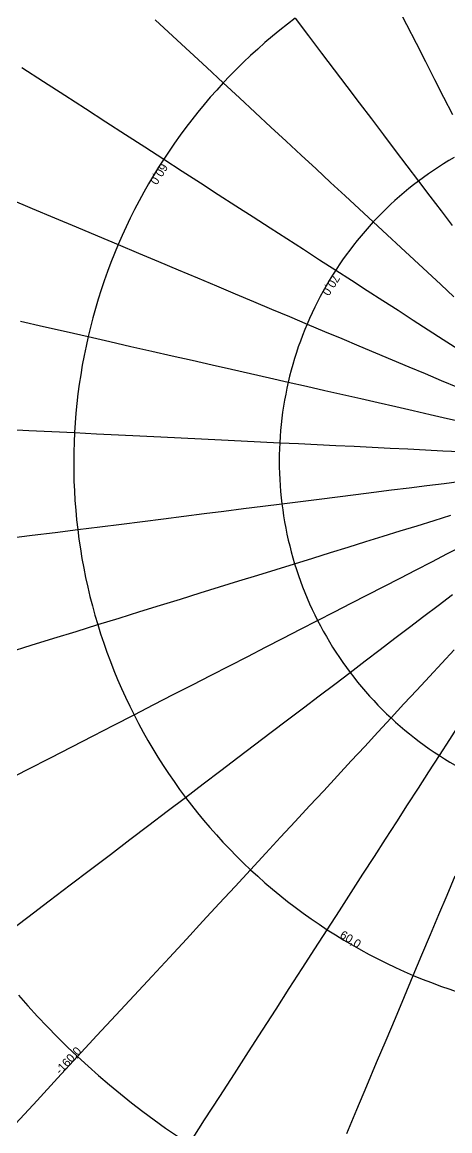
# Model space of a CAD drawing. Extents: x -36224 to 36225, y -38121 to 34420.
# Drawn here: x -4025 to -1192, y -4496 to 2841 of the extents above; entities that cross this region are included whole.
import ezdxf

# ---------------------------------------------------------------- set-up
doc = ezdxf.new("R2010")
doc.units = 0
for name, color, linetype in [('MERIDIAN_LABELS', 7, 'Continuous'), ('MERIDIANS', 7, 'Continuous'), ('PARALLEL_LABELS', 7, 'Continuous'), ('PARALLELS', 7, 'Continuous')]:
    doc.layers.add(name, color=color, linetype=linetype)

msp = doc.modelspace()

# ---------------------------------------------------------------- linework, layer by layer
at = {"layer": 'MERIDIANS'}
for p, q in [((-1543.77674, 2949.59167), (-1479.62103, 2824.6998)), ((-2217.70884, 2867.2165), (-2129.54303, 2751.01581)), ((-3144.53806, 2857.32728), (-3027.96728, 2749.33964)), ((-1479.62103, 2824.6998), (-1416.575, 2701.96815)), ((-3027.96728, 2749.33964), (-2913.97621, 2643.74177)), ((-2129.54303, 2751.01581), (-2043.03963, 2637.00613)), ((-2913.97621, 2643.74177), (-2802.41295, 2540.39295)), ((-1416.575, 2701.96815), (-1354.57267, 2581.26825)), ((-2043.03963, 2637.00613), (-1958.10081, 2525.05854)), ((-1354.57267, 2581.26825), (-1293.55146, 2462.4783)), ((-4026.52235, 2540.33276), (-3882.68381, 2447.59608)), ((-2802.41295, 2540.39295), (-2693.13488, 2439.16106)), ((-1958.10081, 2525.05854), (-1874.63409, 2415.05115)), ((-3882.68381, 2447.59608), (-3742.4126, 2357.15936)), ((-2693.13488, 2439.16106), (-2586.00791, 2339.92189)), ((-1293.55146, 2462.4783), (-1233.45194, 2345.48261)), ((-3742.4126, 2357.15936), (-3605.49526, 2268.88496)), ((-1874.63409, 2415.05115), (-1792.55198, 2306.86864)), ((-2586.00791, 2339.92189), (-2480.90574, 2242.55842)), ((-1792.55198, 2306.86864), (-1711.7715, 2200.40165)), ((-1233.45194, 2345.48261), (-1174.21757, 2230.17111)), ((-3605.49526, 2268.88496), (-3471.73238, 2182.64434)), ((-2480.90574, 2242.55842), (-2377.70921, 2146.96029)), ((-3471.73238, 2182.64434), (-3340.93744, 2098.31723)), ((-2377.70921, 2146.96029), (-2276.30577, 2053.02321)), ((-1711.7715, 2200.40165), (-1632.21383, 2095.54632)), ((-3340.93744, 2098.31723), (-3212.93562, 2015.79092)), ((-1632.21383, 2095.54632), (-1553.80403, 1992.20384)), ((-3212.93562, 2015.79092), (-3087.56282, 1934.95962)), ((-2276.30577, 2053.02321), (-2176.58884, 1960.64848)), ((-1553.80403, 1992.20384), (-1476.47066, 1890.28007)), ((-3087.56282, 1934.95962), (-2964.66477, 1855.72385)), ((-2176.58884, 1960.64848), (-2078.45742, 1869.7425)), ((-2964.66477, 1855.72385), (-2844.09618, 1777.98995)), ((-2078.45742, 1869.7425), (-1981.81559, 1780.21644)), ((-1476.47066, 1890.28007), (-1400.14552, 1789.68512)), ((-2844.09618, 1777.98995), (-2725.72001, 1701.66956)), ((-1981.81559, 1780.21644), (-1886.57209, 1691.98575)), ((-1400.14552, 1789.68512), (-1324.76339, 1690.33306)), ((-2725.72001, 1701.66956), (-2609.40678, 1626.67921)), ((-1886.57209, 1691.98575), (-1792.63999, 1604.96991)), ((-1324.76339, 1690.33306), (-1250.26181, 1592.14153)), ((-4108.38354, 1672.23761), (-3957.94093, 1608.96405)), ((-2609.40678, 1626.67921), (-2495.03395, 1552.93989)), ((-3957.94093, 1608.96405), (-3810.9744, 1547.15247)), ((-3810.9744, 1547.15247), (-3667.27831, 1486.71638)), ((-2495.03395, 1552.93989), (-2382.48538, 1480.37671)), ((-1792.63999, 1604.96991), (-1699.93631, 1519.09203)), ((-1250.26181, 1592.14153), (-1176.58082, 1495.03152)), ((-3667.27831, 1486.71638), (-3526.65998, 1427.57475)), ((-2382.48538, 1480.37671), (-2271.65079, 1408.91859)), ((-1699.93631, 1519.09203), (-1608.38169, 1434.2786)), ((-3526.65998, 1427.57475), (-3388.93857, 1369.65151)), ((-2271.65079, 1408.91859), (-2162.42528, 1338.49789)), ((-1608.38169, 1434.2786), (-1517.90011, 1350.45922)), ((-3388.93857, 1369.65151), (-3253.94407, 1312.87516)), ((-2162.42528, 1338.49789), (-2054.70892, 1269.05018)), ((-1517.90011, 1350.45922), (-1428.41864, 1267.5663)), ((-3253.94407, 1312.87516), (-3121.51642, 1257.17837)), ((-3121.51642, 1257.17837), (-2991.50462, 1202.49766)), ((-2054.70892, 1269.05018), (-1948.40633, 1200.51396)), ((-1428.41864, 1267.5663), (-1339.86714, 1185.53487)), ((-2991.50462, 1202.49766), (-2863.76606, 1148.77303)), ((-1948.40633, 1200.51396), (-1843.42634, 1132.83046)), ((-1339.86714, 1185.53487), (-1252.17804, 1104.30234)), ((-2863.76606, 1148.77303), (-2738.16579, 1095.94773)), ((-1843.42634, 1132.83046), (-1739.68159, 1065.94336)), ((-1252.17804, 1104.30234), (-1165.28613, 1023.80831)), ((-2738.16579, 1095.94773), (-2614.5759, 1043.96796)), ((-2614.5759, 1043.96796), (-2492.87495, 992.78265)), ((-1739.68159, 1065.94336), (-1637.0883, 999.79862)), ((-2492.87495, 992.78265), (-2372.94747, 942.34323)), ((-1637.0883, 999.79862), (-1535.56587, 934.34432)), ((-2372.94747, 942.34323), (-2254.68345, 892.60343)), ((-2254.68345, 892.60343), (-2137.97791, 843.5191)), ((-1535.56587, 934.34432), (-1435.03673, 869.5304)), ((-4035.18192, 861.86902), (-3882.89437, 827.24086)), ((-3882.89437, 827.24086), (-3733.87903, 793.35676)), ((-2137.97791, 843.5191), (-2022.73051, 795.04803)), ((-1435.03673, 869.5304), (-1335.42597, 805.30859)), ((-3733.87903, 793.35676), (-3587.94361, 760.173)), ((-3587.94361, 760.173), (-3444.90736, 727.64847)), ((-2022.73051, 795.04803), (-1908.84513, 747.14982)), ((-1908.84513, 747.14982), (-1796.22959, 699.78567)), ((-1335.42597, 805.30859), (-1236.66117, 741.6322)), ((-1236.66117, 741.6322), (-1138.67217, 678.45598)), ((-3444.90736, 727.64847), (-3304.60011, 695.74448)), ((-3304.60011, 695.74448), (-3166.86137, 664.42453)), ((-3166.86137, 664.42453), (-3031.53957, 633.65416)), ((-1796.22959, 699.78567), (-1684.79524, 652.91831)), ((-3031.53957, 633.65416), (-2898.4913, 603.40076)), ((-2898.4913, 603.40076), (-2767.58067, 573.63343)), ((-1684.79524, 652.91831), (-1574.45674, 606.51184)), ((-1574.45674, 606.51184), (-1465.13173, 560.53164)), ((-2767.58067, 573.63343), (-2638.67866, 544.32284)), ((-2638.67866, 544.32284), (-2511.66262, 515.44109)), ((-2511.66262, 515.44109), (-2386.41571, 486.96162)), ((-1465.13173, 560.53164), (-1356.74059, 514.9442)), ((-1356.74059, 514.9442), (-1249.20616, 469.71708)), ((-2386.41571, 486.96162), (-2262.82646, 458.85907)), ((-2262.82646, 458.85907), (-2140.78833, 431.10923)), ((-1249.20616, 469.71708), (-1142.45357, 424.81879)), ((-2140.78833, 431.10923), (-2020.19928, 403.6889)), ((-2020.19928, 403.6889), (-1900.96147, 376.57581)), ((-1900.96147, 376.57581), (-1782.98082, 349.74859)), ((-1782.98082, 349.74859), (-1666.16679, 323.18664)), ((-1666.16679, 323.18664), (-1550.43198, 296.87009)), ((-1550.43198, 296.87009), (-1435.69195, 270.77974)), ((-1435.69195, 270.77974), (-1321.86487, 244.89699)), ((-1321.86487, 244.89699), (-1208.87134, 219.20377)), ((-4137.24673, 147.39926), (-3980.96025, 139.72794)), ((-1208.87134, 219.20377), (-1096.63411, 193.68252)), ((-3980.96025, 139.72794), (-3828.04309, 132.222)), ((-3828.04309, 132.222), (-3678.2972, 124.87173)), ((-3678.2972, 124.87173), (-3531.53646, 117.66798)), ((-3531.53646, 117.66798), (-3387.58566, 110.60216)), ((-3387.58566, 110.60216), (-3246.27961, 103.66615)), ((-3246.27961, 103.66615), (-3107.46228, 96.85231)), ((-3107.46228, 96.85231), (-2970.9861, 90.15338)), ((-2970.9861, 90.15338), (-2836.71121, 83.5625)), ((-2836.71121, 83.5625), (-2704.50489, 77.07315)), ((-2704.50489, 77.07315), (-2574.24097, 70.67915)), ((-2574.24097, 70.67915), (-2445.79927, 64.37459)), ((-2445.79927, 64.37459), (-2319.06516, 58.15385)), ((-2319.06516, 58.15385), (-2193.92908, 52.01155)), ((-2193.92908, 52.01155), (-2070.28615, 45.94254)), ((-2070.28615, 45.94254), (-1948.03577, 39.94188)), ((-1948.03577, 39.94188), (-1827.08128, 34.00483)), ((-1827.08128, 34.00483), (-1707.32962, 28.12682)), ((-1707.32962, 28.12682), (-1588.69101, 22.30345)), ((-1588.69101, 22.30345), (-1471.07871, 16.53045)), ((-1471.07871, 16.53045), (-1354.40868, 10.80371)), ((-1354.40868, 10.80371), (-1238.59938, 5.11921)), ((-1238.59938, 5.11921), (-1123.5715, -0.52693)), ((-1345.81085, -225.4607), (-1230.7027, -210.93901)), ((-1230.7027, -210.93901), (-1116.37754, -196.51611)), ((-1935.9438, -299.91002), (-1815.68769, -284.73889)), ((-1815.68769, -284.73889), (-1696.63431, -269.71949)), ((-1696.63431, -269.71949), (-1578.69421, -254.84053)), ((-1578.69421, -254.84053), (-1461.78095, -240.09112)), ((-1461.78095, -240.09112), (-1345.81085, -225.4607)), ((-2558.64435, -378.46797), (-2430.90632, -362.35294)), ((-2430.90632, -362.35294), (-2304.87419, -346.45313)), ((-2304.87419, -346.45313), (-2180.43873, -330.75474)), ((-2180.43873, -330.75474), (-2057.49536, -315.24459)), ((-2057.49536, -315.24459), (-1935.9438, -299.91002)), ((-3089.02816, -445.37953), (-2953.26536, -428.25212)), ((-2953.26536, -428.25212), (-2819.70099, -411.40206)), ((-2819.70099, -411.40206), (-2688.20262, -394.81264)), ((-2688.20262, -394.81264), (-2558.64435, -378.46797)), ((-1296.29331, -456.71459), (-1185.38837, -422.40368)), ((-3656.97508, -517.02994), (-3510.94206, -498.60687)), ((-3510.94206, -498.60687), (-3367.71498, -480.53779)), ((-3367.71498, -480.53779), (-3227.12893, -462.80189)), ((-3227.12893, -462.80189), (-3089.02816, -445.37953)), ((-1520.69121, -526.13707), (-1408.0348, -491.2843)), ((-1408.0348, -491.2843), (-1296.29331, -456.71459)), ((-4113.71495, -574.65081), (-3958.16969, -555.02771)), ((-3958.16969, -555.02771), (-3805.989, -535.82907)), ((-3805.989, -535.82907), (-3656.97508, -517.02994)), ((-1749.07469, -596.79258), (-1634.34336, -561.29789)), ((-1634.34336, -561.29789), (-1520.69121, -526.13707)), ((-1982.12368, -668.89146), (-1864.97161, -632.64787)), ((-1864.97161, -632.64787), (-1749.07469, -596.79258)), ((-1207.33544, -675.89418), (-1104.01302, -622.81673)), ((-1207.31386, -675.93636), (-1103.99329, -622.85529)), ((-2220.56944, -742.65997), (-2100.62399, -705.55217)), ((-2100.62399, -705.55217), (-1982.12368, -668.89146)), ((-1416.40753, -783.296), (-1311.44255, -729.37474)), ((-1416.38223, -783.34549), (-1311.41912, -729.42056)), ((-1311.44255, -729.37474), (-1207.33544, -675.89418)), ((-1311.41912, -729.42056), (-1207.31386, -675.93636)), ((-2465.20454, -818.34327), (-2342.0611, -780.24611)), ((-2342.0611, -780.24611), (-2220.56944, -742.65997)), ((-1522.3058, -837.69669), (-1416.40753, -783.296)), ((-1522.27862, -837.74988), (-1416.38223, -783.34549)), ((-2716.8943, -896.2091), (-2590.11031, -856.98565)), ((-2590.11031, -856.98565), (-2465.20454, -818.34327)), ((-1629.21528, -892.61684), (-1522.3058, -837.69669)), ((-1629.18619, -892.67378), (-1522.27862, -837.74988)), ((-2976.59019, -976.5518), (-2845.67823, -936.05127)), ((-2845.67823, -936.05127), (-2716.8943, -896.2091)), ((-1846.39351, -1004.18284), (-1737.21663, -948.0979)), ((-1846.36057, -1004.24738), (-1737.18562, -948.15862)), ((-1737.21663, -948.0979), (-1629.21528, -892.61684)), ((-1737.18562, -948.15862), (-1629.18619, -892.67378)), ((-1268.93524, -1018.53932), (-1174.87092, -947.16378)), ((-3245.34565, -1059.69728), (-3109.76516, -1017.75244)), ((-3109.76516, -1017.75244), (-2976.59019, -976.5518)), ((-1956.83287, -1060.91632), (-1846.39351, -1004.18284)), ((-1956.79796, -1060.98472), (-1846.36057, -1004.24738)), ((-1363.84046, -1090.55295), (-1268.93524, -1018.53932)), ((-3383.48235, -1102.43294), (-3245.34565, -1059.69728)), ((-2068.62522, -1118.34484), (-1956.83287, -1060.91632)), ((-2068.58833, -1118.41715), (-1956.79796, -1060.98472)), ((-1459.65655, -1163.25773), (-1363.84046, -1090.55295)), ((-3668.07246, -1190.47722), (-3524.33484, -1146.00879)), ((-3524.33484, -1146.00879), (-3383.48235, -1102.43294)), ((-2181.86499, -1176.51691), (-2068.62522, -1118.34484)), ((-2181.82609, -1176.59319), (-2068.58833, -1118.41715)), ((-1556.45593, -1236.70863), (-1459.65655, -1163.25773)), ((-3964.93428, -1282.31803), (-3814.87511, -1235.89388)), ((-3814.87511, -1235.89388), (-3668.07246, -1190.47722)), ((-2413.08611, -1295.29684), (-2296.65085, -1235.48322)), ((-2413.04312, -1295.38122), (-2296.60992, -1235.56352)), ((-2296.65085, -1235.48322), (-2181.86499, -1176.51691)), ((-2296.60992, -1235.56352), (-2181.82609, -1176.59319)), ((-1654.31373, -1310.96266), (-1556.45593, -1236.70863)), ((-4118.45412, -1329.81281), (-3964.93428, -1282.31803)), ((-2531.27909, -1356.01341), (-2413.08611, -1295.29684)), ((-2531.23401, -1356.10193), (-2413.04312, -1295.38122)), ((-1753.30806, -1386.07908), (-1654.31373, -1310.96266)), ((-1245.56226, -1400.34268), (-1163.77521, -1312.04825)), ((-2651.34359, -1417.6914), (-2531.27909, -1356.01341)), ((-2651.29639, -1417.78412), (-2531.23401, -1356.10193)), ((-1853.52023, -1462.11958), (-1753.30806, -1386.07908)), ((-2773.39937, -1480.39231), (-2651.34359, -1417.6914)), ((-2773.35001, -1480.48932), (-2651.29639, -1417.78412)), ((-1955.03506, -1539.14855), (-1853.52023, -1462.11958)), ((-1328.19217, -1489.54703), (-1245.56226, -1400.34268)), ((-2897.57266, -1544.18101), (-2773.39937, -1480.39231)), ((-2897.5211, -1544.28236), (-2773.35001, -1480.48932)), ((-2057.94124, -1617.23325), (-1955.03506, -1539.14855)), ((-1411.72918, -1579.73065), (-1328.19217, -1489.54703)), ((-3152.8125, -1675.29952), (-3023.99672, -1609.12594)), ((-3152.75644, -1675.40983), (-3023.94293, -1609.23173)), ((-3023.99672, -1609.12594), (-2897.57266, -1544.18101)), ((-3023.94293, -1609.23173), (-2897.5211, -1544.28236)), ((-1496.24007, -1670.96564), (-1411.72918, -1579.73065)), ((-3284.16931, -1742.77845), (-3152.8125, -1675.29952)), ((-3284.11093, -1742.89335), (-3152.75644, -1675.40983)), ((-2162.33158, -1696.44414), (-2057.94124, -1617.23325)), ((-1581.79441, -1763.3271), (-1496.24007, -1670.96564)), ((-3418.22556, -1811.64409), (-3284.16931, -1742.77845)), ((-3418.16482, -1811.7637), (-3284.11093, -1742.89335)), ((-2268.30345, -1776.85508), (-2162.33158, -1696.44414)), ((-3555.14959, -1881.98294), (-3418.22556, -1811.64409)), ((-3555.08645, -1882.10735), (-3418.16482, -1811.7637)), ((-2375.95916, -1858.54371), (-2268.30345, -1776.85508)), ((-1668.46476, -1856.89336), (-1581.79441, -1763.3271)), ((-1193.41171, -1906.85077), (-1125.98474, -1802.26072)), ((-3695.12063, -1953.88705), (-3555.14959, -1881.98294)), ((-3695.05502, -1954.01637), (-3555.08645, -1882.10735)), ((-2485.40635, -1941.59171), (-2375.95916, -1858.54371)), ((-1756.32697, -1951.74632), (-1668.46476, -1856.89336)), ((-1261.67368, -2012.73606), (-1193.41171, -1906.85077)), ((-3838.32973, -2027.45458), (-3695.12063, -1953.88705)), ((-3838.26161, -2027.58893), (-3695.05502, -1954.01637)), ((-2596.75854, -2026.08521), (-2485.40635, -1941.59171)), ((-1845.46048, -2047.97173), (-1756.32697, -1951.74632)), ((-3984.98097, -2102.79036), (-3838.32973, -2027.45458)), ((-3984.91027, -2102.92985), (-3838.26161, -2027.58893)), ((-2710.13555, -2112.11513), (-2596.75854, -2026.08521)), ((-1935.94861, -2145.65953), (-1845.46048, -2047.97173)), ((-1330.82865, -2120.00654), (-1261.67368, -2012.73606)), ((-4135.29262, -2180.00652), (-3984.98097, -2102.79036)), ((-4135.21928, -2180.15129), (-3984.91027, -2102.92985)), ((-2825.66415, -2199.77768), (-2710.13555, -2112.11513)), ((-1400.93726, -2228.75626), (-1330.82865, -2120.00654)), ((-2943.47863, -2289.17474), (-2825.66415, -2199.77768)), ((-2027.87889, -2244.90423), (-1935.94861, -2145.65953)), ((-2121.34348, -2345.80532), (-2027.87889, -2244.90423)), ((-1472.06299, -2339.0837), (-1400.93726, -2228.75626)), ((-3063.7215, -2380.41444), (-2943.47863, -2289.17474)), ((-2216.43953, -2448.46767), (-2121.34348, -2345.80532)), ((-1544.27245, -2451.09218), (-1472.06299, -2339.0837)), ((-3186.54421, -2473.61172), (-3063.7215, -2380.41444)), ((-3312.10801, -2568.88892), (-3186.54421, -2473.61172)), ((-2313.26963, -2553.00205), (-2216.43953, -2448.46767)), ((-1617.63563, -2564.89026), (-1544.27245, -2451.09218)), ((-2411.94233, -2659.52563), (-2313.26963, -2553.00205)), ((-1692.22621, -2680.59224), (-1617.63563, -2564.89026)), ((-3440.58485, -2666.37652), (-3312.10801, -2568.88892)), ((-3572.15837, -2766.21387), (-3440.58485, -2666.37652)), ((-2512.57259, -2768.16253), (-2411.94233, -2659.52563)), ((-1768.12188, -2798.31862), (-1692.22621, -2680.59224)), ((-3707.02507, -2868.55007), (-3572.15837, -2766.21387)), ((-2615.28247, -2879.0445), (-2512.57259, -2768.16253)), ((-1845.40468, -2918.19667), (-1768.12188, -2798.31862)), ((-1211.14391, -2935.57751), (-1157.74092, -2808.59403)), ((-3845.39551, -2973.54489), (-3707.02507, -2868.55007)), ((-2720.20167, -2992.31158), (-2615.28247, -2879.0445)), ((-1924.16141, -3040.36102), (-1845.40468, -2918.19667)), ((-3987.49572, -3081.36984), (-3845.39551, -2973.54489)), ((-2827.46831, -3108.11288), (-2720.20167, -2992.31158)), ((-1265.48295, -3064.78678), (-1211.14391, -2935.57751)), ((-4133.56877, -3192.20936), (-3987.49572, -3081.36984)), ((-2004.48405, -3164.95434), (-1924.16141, -3040.36102)), ((-1320.81688, -3196.36172), (-1265.48295, -3064.78678)), ((-2937.22969, -3226.60741), (-2827.46831, -3108.11288)), ((-3049.64315, -3347.96503), (-2937.22969, -3226.60741)), ((-2086.47021, -3292.12805), (-2004.48405, -3164.95434)), ((-1377.20794, -3330.45034), (-1320.81688, -3196.36172)), ((-2170.22367, -3422.04312), (-2086.47021, -3292.12805)), ((-3164.87703, -3472.36748), (-3049.64315, -3347.96503)), ((-1434.72209, -3467.20949), (-1377.20794, -3330.45034)), ((-2255.85492, -3554.87095), (-2170.22367, -3422.04312)), ((-3283.11177, -3600.00956), (-3164.87703, -3472.36748)), ((-1493.42935, -3606.80565), (-1434.72209, -3467.20949)), ((-2343.48181, -3690.79434), (-2255.85492, -3554.87095)), ((-3404.54109, -3731.10039), (-3283.11177, -3600.00956)), ((-1553.40414, -3749.41579), (-1493.42935, -3606.80565)), ((-3529.37332, -3865.86487), (-3404.54109, -3731.10039)), ((-2433.23026, -3830.00861), (-2343.48181, -3690.79434)), ((-1614.72573, -3895.2284), (-1553.40414, -3749.41579)), ((-3657.83289, -4004.54532), (-3529.37332, -3865.86487)), ((-2525.23498, -3972.72271), (-2433.23026, -3830.00861)), ((-1677.47866, -4044.4445), (-1614.72573, -3895.2284)), ((-3790.16205, -4147.40323), (-3657.83289, -4004.54532)), ((-2619.64038, -4119.16067), (-2525.23498, -3972.72271)), ((-1741.75325, -4197.27886), (-1677.47866, -4044.4445)), ((-3926.6227, -4294.72136), (-3790.16205, -4147.40323)), ((-2716.60152, -4269.56298), (-2619.64038, -4119.16067)), ((-1807.64617, -4353.96133), (-1741.75325, -4197.27886)), ((-4067.4986, -4446.80602), (-3926.6227, -4294.72136)), ((-2816.28515, -4424.18832), (-2716.60152, -4269.56298)), ((-1875.26102, -4514.73827), (-1807.64617, -4353.96133)), ((-2918.87097, -4583.3154), (-2816.28515, -4424.18832))]:
    msp.add_line(p, q, dxfattribs=at)
at = {"layer": 'PARALLELS'}
for p, q in [((-2217.70884, 2867.2165), (-2268.50214, 2828.21993)), ((-2318.61261, 2788.34408), (-2368.02508, 2747.60083)), ((-2268.50214, 2828.21993), (-2318.61261, 2788.34408)), ((-2368.02508, 2747.60083), (-2416.72453, 2706.00229)), ((-2464.69618, 2663.56085), (-2511.92545, 2620.28914)), ((-2416.72453, 2706.00229), (-2464.69618, 2663.56085)), ((-2558.39799, 2576.20004), (-2604.09964, 2531.30671)), ((-2511.92545, 2620.28914), (-2558.39799, 2576.20004)), ((-2604.09964, 2531.30671), (-2649.0165, 2485.62251)), ((-2693.13488, 2439.16106), (-2736.44133, 2391.93624)), ((-2649.0165, 2485.62251), (-2693.13488, 2439.16106)), ((-2736.44133, 2391.93624), (-2778.92262, 2343.96213)), ((-2820.56578, 2295.25304), (-2861.35809, 2245.82354)), ((-2778.92262, 2343.96213), (-2820.56578, 2295.25304)), ((-2861.35809, 2245.82354), (-2901.28705, 2195.68838)), ((-2940.34044, 2144.86255), (-2978.5063, 2093.36126)), ((-2901.28705, 2195.68838), (-2940.34044, 2144.86255)), ((-2978.5063, 2093.36126), (-3015.7729, 2041.19989)), ((-3052.1288, 1988.39408), (-3087.56282, 1934.95962)), ((-3015.7729, 2041.19989), (-3052.1288, 1988.39408)), ((-3087.56282, 1934.95962), (-3122.06406, 1880.91252)), ((-1199.3663, 1925.56745), (-1233.79564, 1904.38999)), ((-1164.57459, 1946.14183), (-1199.3663, 1925.56745)), ((-3122.06406, 1880.91252), (-3155.62188, 1826.26898)), ((-1334.80565, 1837.3036), (-1367.68229, 1813.77914)), ((-1301.52558, 1860.25146), (-1334.80565, 1837.3036)), ((-1267.85217, 1882.61582), (-1301.52558, 1860.25146)), ((-1233.79564, 1904.38999), (-1267.85217, 1882.61582)), ((-3188.22592, 1771.04538), (-3219.86611, 1715.25828)), ((-3155.62188, 1826.26898), (-3188.22592, 1771.04538)), ((-1432.18548, 1765.02878), (-1463.79244, 1739.81751)), ((-1400.14552, 1789.68512), (-1432.18548, 1765.02878)), ((-1367.68229, 1813.77914), (-1400.14552, 1789.68512)), ((-3219.86611, 1715.25828), (-3250.53267, 1658.92443)), ((-1525.66911, 1687.76061), (-1555.92001, 1660.9306)), ((-1494.95681, 1714.05887), (-1525.66911, 1687.76061)), ((-1463.79244, 1739.81751), (-1494.95681, 1714.05887)), ((-3250.53267, 1658.92443), (-3280.21608, 1602.06073)), ((-1585.7003, 1633.57692), (-1615.00092, 1605.70777)), ((-1555.92001, 1660.9306), (-1585.7003, 1633.57692)), ((-3308.90715, 1544.68427), (-3336.59695, 1486.81229)), ((-3280.21608, 1602.06073), (-3308.90715, 1544.68427)), ((-1672.12762, 1548.45672), (-1699.93631, 1519.09203)), ((-1643.81295, 1577.33153), (-1672.12762, 1548.45672)), ((-1615.00092, 1605.70777), (-1643.81295, 1577.33153)), ((-3336.59695, 1486.81229), (-3363.27686, 1428.46218)), ((-1727.23053, 1489.24627), (-1754.00196, 1458.92843)), ((-1699.93631, 1519.09203), (-1727.23053, 1489.24627)), ((-3363.27686, 1428.46218), (-3388.93857, 1369.65151)), ((-1805.94392, 1396.91311), (-1831.0986, 1365.2343)), ((-1780.24242, 1428.14763), (-1805.94392, 1396.91311)), ((-1754.00196, 1458.92843), (-1780.24242, 1428.14763)), ((-3388.93857, 1369.65151), (-3413.57406, 1310.39795)), ((-1855.69876, 1333.12071), (-1879.73688, 1300.58202)), ((-1831.0986, 1365.2343), (-1855.69876, 1333.12071)), ((-3437.17561, 1250.71937), (-3459.73583, 1190.63373)), ((-3413.57406, 1310.39795), (-3437.17561, 1250.71937)), ((-1903.20562, 1267.62802), (-1926.09777, 1234.26865)), ((-1879.73688, 1300.58202), (-1903.20562, 1267.62802)), ((-3459.73583, 1190.63373), (-3481.24761, 1130.15914)), ((-1948.40633, 1200.51396), (-1970.12446, 1166.37412)), ((-1926.09777, 1234.26865), (-1948.40633, 1200.51396)), ((-3481.24761, 1130.15914), (-3501.70417, 1069.31383)), ((-1991.24548, 1131.85943), (-2011.76292, 1096.98029)), ((-1970.12446, 1166.37412), (-1991.24548, 1131.85943)), ((-3501.70417, 1069.31383), (-3521.09906, 1008.11617)), ((-2031.67046, 1061.74722), (-2050.96197, 1026.17086)), ((-2011.76292, 1096.98029), (-2031.67046, 1061.74722)), ((-3521.09906, 1008.11617), (-3539.42611, 946.58463)), ((-2087.67338, 954.03133), (-2105.08194, 917.48994)), ((-2069.63153, 990.26195), (-2087.67338, 954.03133)), ((-2050.96197, 1026.17086), (-2069.63153, 990.26195)), ((-3556.67951, 884.73777), (-3572.85374, 822.5943)), ((-3539.42611, 946.58463), (-3556.67951, 884.73777)), ((-2121.85185, 880.64882), (-2137.97791, 843.5191)), ((-2105.08194, 917.48994), (-2121.85185, 880.64882)), ((-3572.85374, 822.5943), (-3587.94361, 760.173)), ((-2137.97791, 843.5191), (-2153.45514, 806.11201)), ((-3587.94361, 760.173), (-3601.94428, 697.49275)), ((-2168.27874, 768.43886), (-2182.4441, 730.51105)), ((-2153.45514, 806.11201), (-2168.27874, 768.43886)), ((-3601.94428, 697.49275), (-3614.8512, 634.5725)), ((-2195.94683, 692.34005), (-2208.78271, 653.93742)), ((-2182.4441, 730.51105), (-2195.94683, 692.34005)), ((-3614.8512, 634.5725), (-3626.66017, 571.43132)), ((-2220.94775, 615.31478), (-2232.43814, 576.48383)), ((-2208.78271, 653.93742), (-2220.94775, 615.31478)), ((-3626.66017, 571.43132), (-3637.36733, 508.08834)), ((-2243.25028, 537.45633), (-2253.38079, 498.24412)), ((-2232.43814, 576.48383), (-2243.25028, 537.45633)), ((-3646.96913, 444.56273), (-3655.46235, 380.87379)), ((-3637.36733, 508.08834), (-3646.96913, 444.56273)), ((-2262.82646, 458.85907), (-2271.58433, 419.31315)), ((-2253.38079, 498.24412), (-2262.82646, 458.85907)), ((-3655.46235, 380.87379), (-3662.84414, 317.04081)), ((-2279.65161, 379.61833), (-2287.02574, 339.78666)), ((-2271.58433, 419.31315), (-2279.65161, 379.61833)), ((-3662.84414, 317.04081), (-3669.11196, 253.08319)), ((-2293.70437, 299.83025), (-2299.68534, 259.76121)), ((-2287.02574, 339.78666), (-2293.70437, 299.83025)), ((-3669.11196, 253.08319), (-3674.2636, 189.02034)), ((-2299.68534, 259.76121), (-2304.96672, 219.59173)), ((-3674.2636, 189.02034), (-3678.2972, 124.87173)), ((-2309.5468, 179.334), (-2313.42406, 139.00026)), ((-2304.96672, 219.59173), (-2309.5468, 179.334)), ((-3678.2972, 124.87173), (-3681.21125, 60.65687)), ((-2316.59721, 98.60279), (-2319.06516, 58.15385)), ((-2313.42406, 139.00026), (-2316.59721, 98.60279)), ((-3681.21125, 60.65687), (-3683.00455, -3.60471)), ((-2320.82704, 17.66577), (-2321.8822, -22.84914)), ((-2319.06516, 58.15385), (-2320.82704, 17.66577)), ((-3683.00455, -3.60471), (-3683.67627, -67.89346)), ((-3683.67627, -67.89346), (-3683.22591, -132.18979)), ((-2321.8822, -22.84914), (-2322.23021, -63.37854)), ((-2322.23021, -63.37854), (-2321.87083, -103.91009)), ((-3683.22591, -132.18979), (-3681.65331, -196.47412)), ((-2321.87083, -103.91009), (-2320.80407, -144.43144)), ((-2320.80407, -144.43144), (-2319.03012, -184.93024)), ((-3681.65331, -196.47412), (-3678.95865, -260.72685)), ((-2319.03012, -184.93024), (-2316.54941, -225.39414)), ((-3678.95865, -260.72685), (-3675.14246, -324.92838)), ((-2316.54941, -225.39414), (-2313.36258, -265.81081)), ((-2313.36258, -265.81081), (-2309.47048, -306.16791)), ((-3675.14246, -324.92838), (-3670.2056, -389.05912)), ((-2309.47048, -306.16791), (-2304.87419, -346.45313)), ((-2304.87419, -346.45313), (-2299.57499, -386.65416)), ((-3670.2056, -389.05912), (-3664.14929, -453.09949)), ((-2299.57499, -386.65416), (-2293.57438, -426.75874)), ((-2293.57438, -426.75874), (-2286.87407, -466.75462)), ((-3664.14929, -453.09949), (-3656.97508, -517.02994)), ((-2286.87407, -466.75462), (-2279.476, -506.62956)), ((-2279.476, -506.62956), (-2271.38231, -546.37139)), ((-3656.97508, -517.02994), (-3648.68487, -580.83091)), ((-3648.68487, -580.83091), (-3639.28089, -644.4829)), ((-2271.38231, -546.37139), (-2262.59535, -585.96795)), ((-2262.59535, -585.96795), (-2253.11769, -625.40713)), ((-3639.28089, -644.4829), (-3628.76573, -707.96644)), ((-2253.11769, -625.40713), (-2242.95213, -664.67686)), ((-3628.76573, -707.96644), (-3617.14231, -771.26209)), ((-2242.95213, -664.67686), (-2232.10164, -703.76513)), ((-2232.10164, -703.76513), (-2220.56944, -742.65997)), ((-3617.14231, -771.26209), (-3604.41389, -834.35046)), ((-2220.56944, -742.65997), (-2208.35894, -781.34945)), ((-2208.35894, -781.34945), (-2195.47376, -819.82174)), ((-3604.41389, -834.35046), (-3590.58408, -897.21223)), ((-2195.47376, -819.82174), (-2181.91774, -858.06504)), ((-2181.91774, -858.06504), (-2167.6949, -896.06763)), ((-3590.58408, -897.21223), (-3575.65682, -959.82812)), ((-2167.6949, -896.06763), (-2152.8095, -933.81786)), ((-2152.8095, -933.81786), (-2137.26598, -971.30414)), ((-3575.65682, -959.82812), (-3559.63639, -1022.17892)), ((-3559.63639, -1022.17892), (-3542.52741, -1084.24549)), ((-2137.26598, -971.30414), (-2121.06899, -1008.51497)), ((-2121.06899, -1008.51497), (-2104.22339, -1045.43893)), ((-3542.52741, -1084.24549), (-3524.33484, -1146.00879)), ((-2104.22339, -1045.43893), (-2086.73424, -1082.06469)), ((-2086.73424, -1082.06469), (-2068.62522, -1118.34484)), ((-3524.33484, -1146.00879), (-3505.06397, -1207.44983)), ((-2068.58833, -1118.41715), (-2049.84645, -1154.37669)), ((-2049.84645, -1154.37669), (-2030.45893, -1190.04072)), ((-3505.06397, -1207.44983), (-3484.72043, -1268.54973)), ((-2030.45893, -1190.04072), (-2010.45003, -1225.36211)), ((-2010.45003, -1225.36211), (-1989.82581, -1260.33001)), ((-3484.72043, -1268.54973), (-3463.31018, -1329.2897)), ((-1989.82581, -1260.33001), (-1968.59247, -1294.93366)), ((-1968.59247, -1294.93366), (-1946.75645, -1329.16242)), ((-3463.31018, -1329.2897), (-3440.8395, -1389.65105)), ((-3440.8395, -1389.65105), (-3417.31502, -1449.61521)), ((-1946.75645, -1329.16242), (-1924.32433, -1363.00574)), ((-1924.32433, -1363.00574), (-1901.30291, -1396.45323)), ((-3417.31502, -1449.61521), (-3392.74369, -1509.16369)), ((-1901.30291, -1396.45323), (-1877.69916, -1429.49456)), ((-1877.69916, -1429.49456), (-1853.52023, -1462.11958)), ((-1853.52023, -1462.11958), (-1828.77344, -1494.31822)), ((-3392.74369, -1509.16369), (-3367.13277, -1568.27816)), ((-1828.77344, -1494.31822), (-1803.46631, -1526.08058)), ((-1803.46631, -1526.08058), (-1777.60652, -1557.39684)), ((-3367.13277, -1568.27816), (-3340.48987, -1626.94039)), ((-1777.60652, -1557.39684), (-1751.20193, -1588.25737)), ((-1751.20193, -1588.25737), (-1724.26055, -1618.65264)), ((-3340.48987, -1626.94039), (-3312.82291, -1685.13229)), ((-3312.82291, -1685.13229), (-3284.16931, -1742.77845)), ((-1724.26055, -1618.65264), (-1696.79058, -1648.57328)), ((-1696.79058, -1648.57328), (-1668.80039, -1678.01005)), ((-1668.80039, -1678.01005), (-1640.29848, -1706.95388)), ((-3284.11093, -1742.89335), (-3254.45007, -1800.03341)), ((-1640.29848, -1706.95388), (-1611.29354, -1735.39582)), ((-1611.29354, -1735.39582), (-1581.79441, -1763.3271)), ((-3254.45007, -1800.03341), (-3223.76163, -1856.70715)), ((-1581.79441, -1763.3271), (-1551.81008, -1790.73908)), ((-1551.81008, -1790.73908), (-1521.34969, -1817.62331)), ((-1521.34969, -1817.62331), (-1490.42253, -1843.97147)), ((-3223.76163, -1856.70715), (-3192.08398, -1912.8396)), ((-1490.42253, -1843.97147), (-1459.03806, -1869.77542)), ((-1459.03806, -1869.77542), (-1427.20584, -1895.02719)), ((-1427.20584, -1895.02719), (-1394.9356, -1919.71896)), ((-3192.08398, -1912.8396), (-3159.42662, -1968.41343)), ((-3159.42662, -1968.41343), (-3125.79935, -2023.41143)), ((-1394.9356, -1919.71896), (-1362.2372, -1943.84311)), ((-1362.2372, -1943.84311), (-1329.12065, -1967.39217)), ((-1329.12065, -1967.39217), (-1295.59605, -1990.35886)), ((-3125.79935, -2023.41143), (-3091.21228, -2077.81659)), ((-1295.59605, -1990.35886), (-1261.67368, -2012.73606)), ((-1261.67368, -2012.73606), (-1227.3639, -2034.51686)), ((-1227.3639, -2034.51686), (-1192.67722, -2055.69452)), ((-3091.21228, -2077.81659), (-3055.67582, -2131.61206)), ((-1192.67722, -2055.69452), (-1157.62427, -2076.26247)), ((-3055.67582, -2131.61206), (-3019.20067, -2184.7812)), ((-3019.20067, -2184.7812), (-2981.79784, -2237.30752)), ((-2981.79784, -2237.30752), (-2943.47863, -2289.17474)), ((-2943.47863, -2289.17474), (-2904.25462, -2340.36678)), ((-2904.25462, -2340.36678), (-2864.13769, -2390.86775)), ((-2864.13769, -2390.86775), (-2823.13997, -2440.66199)), ((-2823.13997, -2440.66199), (-2781.27391, -2489.73404)), ((-2781.27391, -2489.73404), (-2738.55221, -2538.06864)), ((-2738.55221, -2538.06864), (-2694.98785, -2585.65079)), ((-2694.98785, -2585.65079), (-2650.59408, -2632.4657)), ((-2650.59408, -2632.4657), (-2605.38439, -2678.49879)), ((-2605.38439, -2678.49879), (-2559.37255, -2723.73576)), ((-2559.37255, -2723.73576), (-2512.57259, -2768.16253)), ((-2512.57259, -2768.16253), (-2464.99878, -2811.76526)), ((-2464.99878, -2811.76526), (-2416.66563, -2854.53038)), ((-2416.66563, -2854.53038), (-2367.5879, -2896.44456)), ((-2367.5879, -2896.44456), (-2317.7806, -2937.49474)), ((-2317.7806, -2937.49474), (-2267.25894, -2977.66813)), ((-2267.25894, -2977.66813), (-2216.03838, -3016.9522)), ((-2216.03838, -3016.9522), (-2164.13461, -3055.33469)), ((-2164.13461, -3055.33469), (-2111.56353, -3092.80363)), ((-2111.56353, -3092.80363), (-2058.34123, -3129.34731)), ((-2058.34123, -3129.34731), (-2004.48405, -3164.95434)), ((-2004.48405, -3164.95434), (-1950.00851, -3199.61358)), ((-1950.00851, -3199.61358), (-1894.93131, -3233.31422)), ((-1894.93131, -3233.31422), (-1839.26939, -3266.04571)), ((-1839.26939, -3266.04571), (-1783.03983, -3297.79784)), ((-1783.03983, -3297.79784), (-1726.25993, -3328.56066)), ((-1726.25993, -3328.56066), (-1668.94714, -3358.32457)), ((-1668.94714, -3358.32457), (-1611.11908, -3387.08024)), ((-1611.11908, -3387.08024), (-1552.79356, -3414.81869)), ((-1552.79356, -3414.81869), (-1493.98853, -3441.53123)), ((-1493.98853, -3441.53123), (-1434.72209, -3467.20949)), ((-1434.72209, -3467.20949), (-1375.01252, -3491.84545)), ((-1375.01252, -3491.84545), (-1314.87819, -3515.43138)), ((-1314.87819, -3515.43138), (-1254.33767, -3537.9599)), ((-1254.33767, -3537.9599), (-1193.4096, -3559.42394)), ((-1193.4096, -3559.42394), (-1132.11278, -3579.81679)), ((-4048.31134, -3598.59312), (-3986.24699, -3669.05551)), ((-3986.24699, -3669.05551), (-3922.95047, -3738.42509)), ((-3922.95047, -3738.42509), (-3858.44099, -3806.68011)), ((-3858.44099, -3806.68011), (-3792.73817, -3873.79915)), ((-3792.73817, -3873.79915), (-3725.86201, -3939.76112)), ((-3725.86201, -3939.76112), (-3657.83289, -4004.54532)), ((-3657.83289, -4004.54532), (-3588.67156, -4068.13136)), ((-3588.67156, -4068.13136), (-3518.39915, -4130.49925)), ((-3518.39915, -4130.49925), (-3447.03713, -4191.62937)), ((-3447.03713, -4191.62937), (-3374.60733, -4251.50247)), ((-3374.60733, -4251.50247), (-3301.13195, -4310.09969)), ((-3301.13195, -4310.09969), (-3226.6335, -4367.40256)), ((-3226.6335, -4367.40256), (-3151.13484, -4423.39302)), ((-3151.13484, -4423.39302), (-3074.65914, -4478.05341)), ((-3074.65914, -4478.05341), (-2997.22991, -4531.36648))]:
    msp.add_line(p, q, dxfattribs=at)

# ---------------------------------------------------------------- texts
at = {"layer": 'MERIDIAN_LABELS'}
msp.add_text('-160,0', height=55.676, rotation=47.19109, dxfattribs=at).set_placement((-3771.24458, -4126.98059))
at = {"layer": 'PARALLEL_LABELS'}
for s, rotation, p in [('60,0', 237.44767, (-3102.54161, 1911.49495)), ('70,0', 237.53744, (-1963.34834, 1177.02586)), ('60,0', 328.53837, (-1926.26297, -3214.143))]:
    msp.add_text(s, height=55.676, rotation=rotation, dxfattribs=at).set_placement(p)

doc.saveas('drawing.dxf')
